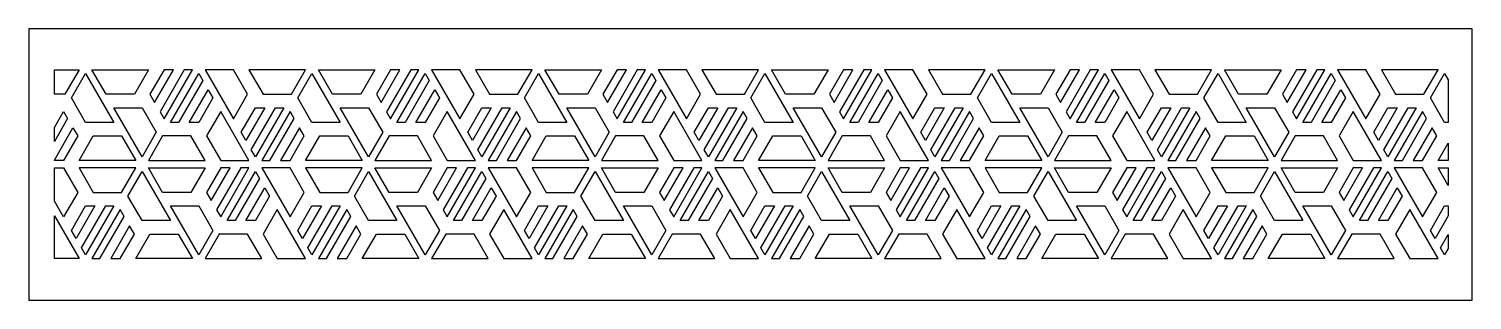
# Model space of a CAD drawing. Header units: millimetres. Extents: x 148 to 1052, y 65 to 235.
import ezdxf

# ---------------------------------------------------------------- set-up
doc = ezdxf.new("R2010")
doc.units = ezdxf.units.MM
doc.layers.get('0').update_dxf_attribs({"linetype": 'CONTINUOUS'})

msp = doc.modelspace()

# ---------------------------------------------------------------- linework, layer by layer
at = {"color": 7}
for points in [[(147.5, 65), (1052.5, 65), (1052.5, 235), (147.5, 235), (147.5, 65)], [(179.007042, 209.390599), (170.130281, 194.015599), (163.5, 194.015599), (163.5, 209.390599), (179.007042, 209.390599)], [(187.007042, 209.390599), (222.514083, 209.390599), (213.637323, 194.015599), (195.883802, 194.015599), (187.007042, 209.390599)], [(238.185444, 209.390599), (232.267604, 209.390599), (223.390843, 194.015599), (226.349764, 188.890599), (238.185444, 209.390599)], [(229.731387, 183.033456), (232.267604, 178.640599), (250.021125, 209.390599), (244.94869, 209.390599), (229.731387, 183.033456)], [(258.021125, 209.390599), (275.774645, 178.640599), (284.651406, 194.015599), (275.774645, 209.390599), (258.021125, 209.390599)], [(321.035208, 209.390599), (285.528166, 209.390599), (294.404927, 194.015599), (312.158447, 194.015599), (321.035208, 209.390599)], [(329.035208, 209.390599), (364.542249, 209.390599), (355.665489, 194.015599), (337.911968, 194.015599), (329.035208, 209.390599)], [(380.21361, 209.390599), (374.29577, 209.390599), (365.41901, 194.015599), (368.37793, 188.890599), (380.21361, 209.390599)], [(371.759553, 183.033456), (374.29577, 178.640599), (392.049291, 209.390599), (386.976856, 209.390599), (371.759553, 183.033456)], [(400.049291, 209.390599), (417.802812, 178.640599), (426.679572, 194.015599), (417.802812, 209.390599), (400.049291, 209.390599)], [(463.063374, 209.390599), (427.556332, 209.390599), (436.433093, 194.015599), (454.186614, 194.015599), (463.063374, 209.390599)], [(471.063374, 209.390599), (506.570416, 209.390599), (497.693655, 194.015599), (479.940134, 194.015599), (471.063374, 209.390599)], [(522.241777, 209.390599), (516.323936, 209.390599), (507.447176, 194.015599), (510.406096, 188.890599), (522.241777, 209.390599)], [(513.787719, 183.033456), (516.323936, 178.640599), (534.077457, 209.390599), (529.005023, 209.390599), (513.787719, 183.033456)], [(542.077457, 209.390599), (559.830978, 178.640599), (568.707738, 194.015599), (559.830978, 209.390599), (542.077457, 209.390599)], [(605.09154, 209.390599), (569.584499, 209.390599), (578.461259, 194.015599), (596.21478, 194.015599), (605.09154, 209.390599)], [(613.09154, 209.390599), (648.598582, 209.390599), (639.721821, 194.015599), (621.968301, 194.015599), (613.09154, 209.390599)], [(664.269943, 209.390599), (658.352103, 209.390599), (649.475342, 194.015599), (652.434262, 188.890599), (664.269943, 209.390599)], [(655.815885, 183.033456), (658.352103, 178.640599), (676.105623, 209.390599), (671.033189, 209.390599), (655.815885, 183.033456)], [(684.105623, 209.390599), (701.859144, 178.640599), (710.735904, 194.015599), (701.859144, 209.390599), (684.105623, 209.390599)], [(747.119706, 209.390599), (711.612665, 209.390599), (720.489425, 194.015599), (738.242946, 194.015599), (747.119706, 209.390599)], [(755.119706, 209.390599), (790.626748, 209.390599), (781.749988, 194.015599), (763.996467, 194.015599), (755.119706, 209.390599)], [(806.298109, 209.390599), (800.380269, 209.390599), (791.503508, 194.015599), (794.462429, 188.890599), (806.298109, 209.390599)], [(797.844052, 183.033456), (800.380269, 178.640599), (818.13379, 209.390599), (813.061355, 209.390599), (797.844052, 183.033456)], [(826.13379, 209.390599), (843.88731, 178.640599), (852.764071, 194.015599), (843.88731, 209.390599), (826.13379, 209.390599)], [(889.147873, 209.390599), (853.640831, 209.390599), (862.517591, 194.015599), (880.271112, 194.015599), (889.147873, 209.390599)], [(897.147873, 209.390599), (932.654914, 209.390599), (923.778154, 194.015599), (906.024633, 194.015599), (897.147873, 209.390599)], [(948.326275, 209.390599), (942.408435, 209.390599), (933.531675, 194.015599), (936.490595, 188.890599), (948.326275, 209.390599)], [(939.872218, 183.033456), (942.408435, 178.640599), (960.161956, 209.390599), (955.089521, 209.390599), (939.872218, 183.033456)], [(968.161956, 209.390599), (985.915477, 178.640599), (994.792237, 194.015599), (985.915477, 209.390599), (968.161956, 209.390599)], [(1031.176039, 209.390599), (995.668997, 209.390599), (1004.545758, 194.015599), (1022.299278, 194.015599), (1031.176039, 209.390599)], [(183.007042, 207.081198), (200.760562, 176.331198), (183.007042, 176.331198), (174.130281, 191.706198), (183.007042, 207.081198)], [(241.340038, 176.331198), (236.267604, 176.331198), (254.021125, 207.081198), (256.557342, 202.688341), (241.340038, 176.331198)], [(325.035208, 207.081198), (342.788729, 176.331198), (325.035208, 176.331198), (316.158447, 191.706198), (325.035208, 207.081198)], [(383.368205, 176.331198), (378.29577, 176.331198), (396.049291, 207.081198), (398.585508, 202.688341), (383.368205, 176.331198)], [(467.063374, 207.081198), (484.816895, 176.331198), (467.063374, 176.331198), (458.186614, 191.706198), (467.063374, 207.081198)], [(525.396371, 176.331198), (520.323936, 176.331198), (538.077457, 207.081198), (540.613674, 202.688341), (525.396371, 176.331198)], [(609.09154, 207.081198), (626.845061, 176.331198), (609.09154, 176.331198), (600.21478, 191.706198), (609.09154, 207.081198)], [(667.424537, 176.331198), (662.352103, 176.331198), (680.105623, 207.081198), (682.641841, 202.688341), (667.424537, 176.331198)], [(751.119706, 207.081198), (768.873227, 176.331198), (751.119706, 176.331198), (742.242946, 191.706198), (751.119706, 207.081198)], [(809.452703, 176.331198), (804.380269, 176.331198), (822.13379, 207.081198), (824.670007, 202.688341), (809.452703, 176.331198)], [(893.147873, 207.081198), (910.901393, 176.331198), (893.147873, 176.331198), (884.271112, 191.706198), (893.147873, 207.081198)], [(951.480869, 176.331198), (946.408435, 176.331198), (964.161956, 207.081198), (966.698173, 202.688341), (951.480869, 176.331198)], [(1037.5, 203.055979), (1037.5, 176.331198), (1035.176039, 176.331198), (1026.299278, 191.706198), (1035.176039, 207.081198), (1037.5, 203.055979)], [(259.938965, 196.831198), (262.897885, 191.706198), (254.021125, 176.331198), (248.103284, 176.331198), (259.938965, 196.831198)], [(401.967131, 196.831198), (404.926051, 191.706198), (396.049291, 176.331198), (390.131451, 176.331198), (401.967131, 196.831198)], [(543.995297, 196.831198), (546.954217, 191.706198), (538.077457, 176.331198), (532.159617, 176.331198), (543.995297, 196.831198)], [(686.023464, 196.831198), (688.982384, 191.706198), (680.105623, 176.331198), (674.187783, 176.331198), (686.023464, 196.831198)], [(828.05163, 196.831198), (831.01055, 191.706198), (822.13379, 176.331198), (816.215949, 176.331198), (828.05163, 196.831198)], [(970.079796, 196.831198), (973.038716, 191.706198), (964.161956, 176.331198), (958.244116, 176.331198), (970.079796, 196.831198)], [(169.253521, 183.259401), (171.789738, 178.866544), (163.5, 164.508296), (163.5, 173.294011), (169.253521, 183.259401)], [(218.514083, 154.818802), (200.760562, 185.568802), (218.514083, 185.568802), (227.390843, 170.193802), (218.514083, 154.818802)], [(285.528166, 152.509401), (267.774645, 183.259401), (258.897885, 167.884401), (267.774645, 152.509401), (285.528166, 152.509401)], [(283.610326, 165.068802), (280.651406, 170.193802), (289.528166, 185.568802), (295.446006, 185.568802), (283.610326, 165.068802)], [(302.209252, 185.568802), (307.281687, 185.568802), (289.528166, 154.818802), (286.991949, 159.211659), (302.209252, 185.568802)], [(313.817904, 178.866544), (311.281687, 183.259401), (293.528166, 152.509401), (298.600601, 152.509401), (313.817904, 178.866544)], [(360.542249, 154.818802), (342.788729, 185.568802), (360.542249, 185.568802), (369.41901, 170.193802), (360.542249, 154.818802)], [(427.556332, 152.509401), (409.802812, 183.259401), (400.926051, 167.884401), (409.802812, 152.509401), (427.556332, 152.509401)], [(425.638492, 165.068802), (422.679572, 170.193802), (431.556332, 185.568802), (437.474173, 185.568802), (425.638492, 165.068802)], [(444.237419, 185.568802), (449.309853, 185.568802), (431.556332, 154.818802), (429.020115, 159.211659), (444.237419, 185.568802)], [(455.84607, 178.866544), (453.309853, 183.259401), (435.556332, 152.509401), (440.628767, 152.509401), (455.84607, 178.866544)], [(502.570416, 154.818802), (484.816895, 185.568802), (502.570416, 185.568802), (511.447176, 170.193802), (502.570416, 154.818802)], [(569.584499, 152.509401), (551.830978, 183.259401), (542.954217, 167.884401), (551.830978, 152.509401), (569.584499, 152.509401)], [(567.666658, 165.068802), (564.707738, 170.193802), (573.584499, 185.568802), (579.502339, 185.568802), (567.666658, 165.068802)], [(586.265585, 185.568802), (591.338019, 185.568802), (573.584499, 154.818802), (571.048281, 159.211659), (586.265585, 185.568802)], [(597.874237, 178.866544), (595.338019, 183.259401), (577.584499, 152.509401), (582.656933, 152.509401), (597.874237, 178.866544)], [(644.598582, 154.818802), (626.845061, 185.568802), (644.598582, 185.568802), (653.475342, 170.193802), (644.598582, 154.818802)], [(711.612665, 152.509401), (693.859144, 183.259401), (684.982384, 167.884401), (693.859144, 152.509401), (711.612665, 152.509401)], [(709.694825, 165.068802), (706.735904, 170.193802), (715.612665, 185.568802), (721.530505, 185.568802), (709.694825, 165.068802)], [(728.293751, 185.568802), (733.366186, 185.568802), (715.612665, 154.818802), (713.076448, 159.211659), (728.293751, 185.568802)], [(739.902403, 178.866544), (737.366186, 183.259401), (719.612665, 152.509401), (724.685099, 152.509401), (739.902403, 178.866544)], [(786.626748, 154.818802), (768.873227, 185.568802), (786.626748, 185.568802), (795.503508, 170.193802), (786.626748, 154.818802)], [(853.640831, 152.509401), (835.88731, 183.259401), (827.01055, 167.884401), (835.88731, 152.509401), (853.640831, 152.509401)], [(851.722991, 165.068802), (848.764071, 170.193802), (857.640831, 185.568802), (863.558671, 185.568802), (851.722991, 165.068802)], [(870.321917, 185.568802), (875.394352, 185.568802), (857.640831, 154.818802), (855.104614, 159.211659), (870.321917, 185.568802)], [(881.930569, 178.866544), (879.394352, 183.259401), (861.640831, 152.509401), (866.713266, 152.509401), (881.930569, 178.866544)], [(928.654914, 154.818802), (910.901393, 185.568802), (928.654914, 185.568802), (937.531675, 170.193802), (928.654914, 154.818802)], [(995.668997, 152.509401), (977.915477, 183.259401), (969.038716, 167.884401), (977.915477, 152.509401), (995.668997, 152.509401)], [(993.751157, 165.068802), (990.792237, 170.193802), (999.668997, 185.568802), (1005.586838, 185.568802), (993.751157, 165.068802)], [(1012.350084, 185.568802), (1017.422518, 185.568802), (999.668997, 154.818802), (997.13278, 159.211659), (1012.350084, 185.568802)], [(1023.958735, 178.866544), (1021.422518, 183.259401), (1003.668997, 152.509401), (1008.741432, 152.509401), (1023.958735, 178.866544)], [(175.171361, 173.009401), (178.130281, 167.884401), (169.253521, 152.509401), (163.5, 152.509401), (163.5, 152.794011), (175.171361, 173.009401)], [(305.363847, 152.509401), (311.281687, 152.509401), (320.158447, 167.884401), (317.199527, 173.009401), (305.363847, 152.509401)], [(447.392013, 152.509401), (453.309853, 152.509401), (462.186614, 167.884401), (459.227693, 173.009401), (447.392013, 152.509401)], [(589.420179, 152.509401), (595.338019, 152.509401), (604.21478, 167.884401), (601.25586, 173.009401), (589.420179, 152.509401)], [(731.448345, 152.509401), (737.366186, 152.509401), (746.242946, 167.884401), (743.284026, 173.009401), (731.448345, 152.509401)], [(873.476512, 152.509401), (879.394352, 152.509401), (888.271112, 167.884401), (885.312192, 173.009401), (873.476512, 152.509401)], [(1015.504678, 152.509401), (1021.422518, 152.509401), (1030.299278, 167.884401), (1027.340358, 173.009401), (1015.504678, 152.509401)], [(214.514083, 152.509401), (179.007042, 152.509401), (187.883802, 167.884401), (205.637323, 167.884401), (214.514083, 152.509401)], [(222.514083, 152.509401), (258.021125, 152.509401), (249.144364, 167.884401), (231.390843, 167.884401), (222.514083, 152.509401)], [(356.542249, 152.509401), (321.035208, 152.509401), (329.911968, 167.884401), (347.665489, 167.884401), (356.542249, 152.509401)], [(364.542249, 152.509401), (400.049291, 152.509401), (391.17253, 167.884401), (373.41901, 167.884401), (364.542249, 152.509401)], [(498.570416, 152.509401), (463.063374, 152.509401), (471.940134, 167.884401), (489.693655, 167.884401), (498.570416, 152.509401)], [(506.570416, 152.509401), (542.077457, 152.509401), (533.200697, 167.884401), (515.447176, 167.884401), (506.570416, 152.509401)], [(640.598582, 152.509401), (605.09154, 152.509401), (613.968301, 167.884401), (631.721821, 167.884401), (640.598582, 152.509401)], [(648.598582, 152.509401), (684.105623, 152.509401), (675.228863, 167.884401), (657.475342, 167.884401), (648.598582, 152.509401)], [(782.626748, 152.509401), (747.119706, 152.509401), (755.996467, 167.884401), (773.749988, 167.884401), (782.626748, 152.509401)], [(790.626748, 152.509401), (826.13379, 152.509401), (817.257029, 167.884401), (799.503508, 167.884401), (790.626748, 152.509401)], [(924.654914, 152.509401), (889.147873, 152.509401), (898.024633, 167.884401), (915.778154, 167.884401), (924.654914, 152.509401)], [(932.654914, 152.509401), (968.161956, 152.509401), (959.285195, 167.884401), (941.531675, 167.884401), (932.654914, 152.509401)], [(1031.176039, 152.509401), (1037.5, 163.462823), (1037.5, 152.509401), (1031.176039, 152.509401)], [(169.253521, 147.890599), (178.130281, 132.515599), (169.253521, 117.140599), (163.5, 127.105989), (163.5, 147.890599), (169.253521, 147.890599)], [(214.514083, 147.890599), (179.007042, 147.890599), (187.883802, 132.515599), (205.637323, 132.515599), (214.514083, 147.890599)], [(218.514083, 145.581198), (236.267604, 114.831198), (218.514083, 114.831198), (209.637323, 130.206198), (218.514083, 145.581198)], [(222.514083, 147.890599), (258.021125, 147.890599), (249.144364, 132.515599), (231.390843, 132.515599), (222.514083, 147.890599)], [(273.692486, 147.890599), (267.774645, 147.890599), (258.897885, 132.515599), (261.856805, 127.390599), (273.692486, 147.890599)], [(265.238428, 121.533456), (267.774645, 117.140599), (285.528166, 147.890599), (280.455732, 147.890599), (265.238428, 121.533456)], [(276.84708, 114.831198), (271.774645, 114.831198), (289.528166, 145.581198), (292.064383, 141.188341), (276.84708, 114.831198)], [(293.528166, 147.890599), (311.281687, 117.140599), (320.158447, 132.515599), (311.281687, 147.890599), (293.528166, 147.890599)], [(356.542249, 147.890599), (321.035208, 147.890599), (329.911968, 132.515599), (347.665489, 132.515599), (356.542249, 147.890599)], [(360.542249, 145.581198), (378.29577, 114.831198), (360.542249, 114.831198), (351.665489, 130.206198), (360.542249, 145.581198)], [(364.542249, 147.890599), (400.049291, 147.890599), (391.17253, 132.515599), (373.41901, 132.515599), (364.542249, 147.890599)], [(415.720652, 147.890599), (409.802812, 147.890599), (400.926051, 132.515599), (403.884971, 127.390599), (415.720652, 147.890599)], [(407.266594, 121.533456), (409.802812, 117.140599), (427.556332, 147.890599), (422.483898, 147.890599), (407.266594, 121.533456)], [(418.875246, 114.831198), (413.802812, 114.831198), (431.556332, 145.581198), (434.09255, 141.188341), (418.875246, 114.831198)], [(435.556332, 147.890599), (453.309853, 117.140599), (462.186614, 132.515599), (453.309853, 147.890599), (435.556332, 147.890599)], [(498.570416, 147.890599), (463.063374, 147.890599), (471.940134, 132.515599), (489.693655, 132.515599), (498.570416, 147.890599)], [(502.570416, 145.581198), (520.323936, 114.831198), (502.570416, 114.831198), (493.693655, 130.206198), (502.570416, 145.581198)], [(506.570416, 147.890599), (542.077457, 147.890599), (533.200697, 132.515599), (515.447176, 132.515599), (506.570416, 147.890599)], [(557.748818, 147.890599), (551.830978, 147.890599), (542.954217, 132.515599), (545.913138, 127.390599), (557.748818, 147.890599)], [(549.294761, 121.533456), (551.830978, 117.140599), (569.584499, 147.890599), (564.512064, 147.890599), (549.294761, 121.533456)], [(560.903412, 114.831198), (555.830978, 114.831198), (573.584499, 145.581198), (576.120716, 141.188341), (560.903412, 114.831198)], [(577.584499, 147.890599), (595.338019, 117.140599), (604.21478, 132.515599), (595.338019, 147.890599), (577.584499, 147.890599)], [(640.598582, 147.890599), (605.09154, 147.890599), (613.968301, 132.515599), (631.721821, 132.515599), (640.598582, 147.890599)], [(644.598582, 145.581198), (662.352103, 114.831198), (644.598582, 114.831198), (635.721821, 130.206198), (644.598582, 145.581198)], [(648.598582, 147.890599), (684.105623, 147.890599), (675.228863, 132.515599), (657.475342, 132.515599), (648.598582, 147.890599)], [(699.776984, 147.890599), (693.859144, 147.890599), (684.982384, 132.515599), (687.941304, 127.390599), (699.776984, 147.890599)], [(691.322927, 121.533456), (693.859144, 117.140599), (711.612665, 147.890599), (706.54023, 147.890599), (691.322927, 121.533456)], [(702.931579, 114.831198), (697.859144, 114.831198), (715.612665, 145.581198), (718.148882, 141.188341), (702.931579, 114.831198)], [(719.612665, 147.890599), (737.366186, 117.140599), (746.242946, 132.515599), (737.366186, 147.890599), (719.612665, 147.890599)], [(782.626748, 147.890599), (747.119706, 147.890599), (755.996467, 132.515599), (773.749988, 132.515599), (782.626748, 147.890599)], [(786.626748, 145.581198), (804.380269, 114.831198), (786.626748, 114.831198), (777.749988, 130.206198), (786.626748, 145.581198)], [(790.626748, 147.890599), (826.13379, 147.890599), (817.257029, 132.515599), (799.503508, 132.515599), (790.626748, 147.890599)], [(841.805151, 147.890599), (835.88731, 147.890599), (827.01055, 132.515599), (829.96947, 127.390599), (841.805151, 147.890599)], [(833.351093, 121.533456), (835.88731, 117.140599), (853.640831, 147.890599), (848.568397, 147.890599), (833.351093, 121.533456)], [(844.959745, 114.831198), (839.88731, 114.831198), (857.640831, 145.581198), (860.177048, 141.188341), (844.959745, 114.831198)], [(861.640831, 147.890599), (879.394352, 117.140599), (888.271112, 132.515599), (879.394352, 147.890599), (861.640831, 147.890599)], [(924.654914, 147.890599), (889.147873, 147.890599), (898.024633, 132.515599), (915.778154, 132.515599), (924.654914, 147.890599)], [(928.654914, 145.581198), (946.408435, 114.831198), (928.654914, 114.831198), (919.778154, 130.206198), (928.654914, 145.581198)], [(932.654914, 147.890599), (968.161956, 147.890599), (959.285195, 132.515599), (941.531675, 132.515599), (932.654914, 147.890599)], [(983.833317, 147.890599), (977.915477, 147.890599), (969.038716, 132.515599), (971.997636, 127.390599), (983.833317, 147.890599)], [(975.379259, 121.533456), (977.915477, 117.140599), (995.668997, 147.890599), (990.596563, 147.890599), (975.379259, 121.533456)], [(986.987911, 114.831198), (981.915477, 114.831198), (999.668997, 145.581198), (1002.205215, 141.188341), (986.987911, 114.831198)], [(1003.668997, 147.890599), (1021.422518, 117.140599), (1030.299278, 132.515599), (1021.422518, 147.890599), (1003.668997, 147.890599)], [(1031.176039, 147.890599), (1037.5, 147.890599), (1037.5, 136.937177), (1031.176039, 147.890599)], [(295.446006, 135.331198), (298.404927, 130.206198), (289.528166, 114.831198), (283.610326, 114.831198), (295.446006, 135.331198)], [(437.474173, 135.331198), (440.433093, 130.206198), (431.556332, 114.831198), (425.638492, 114.831198), (437.474173, 135.331198)], [(579.502339, 135.331198), (582.461259, 130.206198), (573.584499, 114.831198), (567.666658, 114.831198), (579.502339, 135.331198)], [(721.530505, 135.331198), (724.489425, 130.206198), (715.612665, 114.831198), (709.694825, 114.831198), (721.530505, 135.331198)], [(863.558671, 135.331198), (866.517591, 130.206198), (857.640831, 114.831198), (851.722991, 114.831198), (863.558671, 135.331198)], [(1005.586838, 135.331198), (1008.545758, 130.206198), (999.668997, 114.831198), (993.751157, 114.831198), (1005.586838, 135.331198)], [(179.007042, 91.009401), (163.5, 91.009401), (163.5, 117.868385), (179.007042, 91.009401)], [(177.089201, 103.568802), (174.130281, 108.693802), (183.007042, 124.068802), (188.924882, 124.068802), (177.089201, 103.568802)], [(195.688128, 124.068802), (200.760562, 124.068802), (183.007042, 93.318802), (180.470824, 97.711659), (195.688128, 124.068802)], [(207.29678, 117.366544), (204.760562, 121.759401), (187.007042, 91.009401), (192.079476, 91.009401), (207.29678, 117.366544)], [(254.021125, 93.318802), (236.267604, 124.068802), (254.021125, 124.068802), (262.897885, 108.693802), (254.021125, 93.318802)], [(321.035208, 91.009401), (303.281687, 121.759401), (294.404927, 106.384401), (303.281687, 91.009401), (321.035208, 91.009401)], [(319.117368, 103.568802), (316.158447, 108.693802), (325.035208, 124.068802), (330.953048, 124.068802), (319.117368, 103.568802)], [(337.716294, 124.068802), (342.788729, 124.068802), (325.035208, 93.318802), (322.498991, 97.711659), (337.716294, 124.068802)], [(349.324946, 117.366544), (346.788729, 121.759401), (329.035208, 91.009401), (334.107642, 91.009401), (349.324946, 117.366544)], [(396.049291, 93.318802), (378.29577, 124.068802), (396.049291, 124.068802), (404.926051, 108.693802), (396.049291, 93.318802)], [(463.063374, 91.009401), (445.309853, 121.759401), (436.433093, 106.384401), (445.309853, 91.009401), (463.063374, 91.009401)], [(461.145534, 103.568802), (458.186614, 108.693802), (467.063374, 124.068802), (472.981214, 124.068802), (461.145534, 103.568802)], [(479.74446, 124.068802), (484.816895, 124.068802), (467.063374, 93.318802), (464.527157, 97.711659), (479.74446, 124.068802)], [(491.353112, 117.366544), (488.816895, 121.759401), (471.063374, 91.009401), (476.135809, 91.009401), (491.353112, 117.366544)], [(538.077457, 93.318802), (520.323936, 124.068802), (538.077457, 124.068802), (546.954217, 108.693802), (538.077457, 93.318802)], [(605.09154, 91.009401), (587.338019, 121.759401), (578.461259, 106.384401), (587.338019, 91.009401), (605.09154, 91.009401)], [(603.1737, 103.568802), (600.21478, 108.693802), (609.09154, 124.068802), (615.00938, 124.068802), (603.1737, 103.568802)], [(621.772626, 124.068802), (626.845061, 124.068802), (609.09154, 93.318802), (606.555323, 97.711659), (621.772626, 124.068802)], [(633.381278, 117.366544), (630.845061, 121.759401), (613.09154, 91.009401), (618.163975, 91.009401), (633.381278, 117.366544)], [(680.105623, 93.318802), (662.352103, 124.068802), (680.105623, 124.068802), (688.982384, 108.693802), (680.105623, 93.318802)], [(747.119706, 91.009401), (729.366186, 121.759401), (720.489425, 106.384401), (729.366186, 91.009401), (747.119706, 91.009401)], [(745.201866, 103.568802), (742.242946, 108.693802), (751.119706, 124.068802), (757.037547, 124.068802), (745.201866, 103.568802)], [(763.800793, 124.068802), (768.873227, 124.068802), (751.119706, 93.318802), (748.583489, 97.711659), (763.800793, 124.068802)], [(775.409444, 117.366544), (772.873227, 121.759401), (755.119706, 91.009401), (760.192141, 91.009401), (775.409444, 117.366544)], [(822.13379, 93.318802), (804.380269, 124.068802), (822.13379, 124.068802), (831.01055, 108.693802), (822.13379, 93.318802)], [(889.147873, 91.009401), (871.394352, 121.759401), (862.517591, 106.384401), (871.394352, 91.009401), (889.147873, 91.009401)], [(887.230032, 103.568802), (884.271112, 108.693802), (893.147873, 124.068802), (899.065713, 124.068802), (887.230032, 103.568802)], [(905.828959, 124.068802), (910.901393, 124.068802), (893.147873, 93.318802), (890.611655, 97.711659), (905.828959, 124.068802)], [(917.437611, 117.366544), (914.901393, 121.759401), (897.147873, 91.009401), (902.220307, 91.009401), (917.437611, 117.366544)], [(964.161956, 93.318802), (946.408435, 124.068802), (964.161956, 124.068802), (973.038716, 108.693802), (964.161956, 93.318802)], [(1031.176039, 91.009401), (1013.422518, 121.759401), (1004.545758, 106.384401), (1013.422518, 91.009401), (1031.176039, 91.009401)], [(1026.299278, 108.693802), (1035.176039, 124.068802), (1037.5, 124.068802), (1037.5, 117.844021), (1029.258199, 103.568802), (1026.299278, 108.693802)], [(198.842722, 91.009401), (204.760562, 91.009401), (213.637323, 106.384401), (210.678403, 111.509401), (198.842722, 91.009401)], [(340.870888, 91.009401), (346.788729, 91.009401), (355.665489, 106.384401), (352.706569, 111.509401), (340.870888, 91.009401)], [(482.899055, 91.009401), (488.816895, 91.009401), (497.693655, 106.384401), (494.734735, 111.509401), (482.899055, 91.009401)], [(624.927221, 91.009401), (630.845061, 91.009401), (639.721821, 106.384401), (636.762901, 111.509401), (624.927221, 91.009401)], [(766.955387, 91.009401), (772.873227, 91.009401), (781.749988, 106.384401), (778.791067, 111.509401), (766.955387, 91.009401)], [(908.983553, 91.009401), (914.901393, 91.009401), (923.778154, 106.384401), (920.819234, 111.509401), (908.983553, 91.009401)], [(250.021125, 91.009401), (214.514083, 91.009401), (223.390843, 106.384401), (241.144364, 106.384401), (250.021125, 91.009401)], [(258.021125, 91.009401), (293.528166, 91.009401), (284.651406, 106.384401), (266.897885, 106.384401), (258.021125, 91.009401)], [(392.049291, 91.009401), (356.542249, 91.009401), (365.41901, 106.384401), (383.17253, 106.384401), (392.049291, 91.009401)], [(400.049291, 91.009401), (435.556332, 91.009401), (426.679572, 106.384401), (408.926051, 106.384401), (400.049291, 91.009401)], [(534.077457, 91.009401), (498.570416, 91.009401), (507.447176, 106.384401), (525.200697, 106.384401), (534.077457, 91.009401)], [(542.077457, 91.009401), (577.584499, 91.009401), (568.707738, 106.384401), (550.954217, 106.384401), (542.077457, 91.009401)], [(676.105623, 91.009401), (640.598582, 91.009401), (649.475342, 106.384401), (667.228863, 106.384401), (676.105623, 91.009401)], [(684.105623, 91.009401), (719.612665, 91.009401), (710.735904, 106.384401), (692.982384, 106.384401), (684.105623, 91.009401)], [(818.13379, 91.009401), (782.626748, 91.009401), (791.503508, 106.384401), (809.257029, 106.384401), (818.13379, 91.009401)], [(826.13379, 91.009401), (861.640831, 91.009401), (852.764071, 106.384401), (835.01055, 106.384401), (826.13379, 91.009401)], [(960.161956, 91.009401), (924.654914, 91.009401), (933.531675, 106.384401), (951.285195, 106.384401), (960.161956, 91.009401)], [(968.161956, 91.009401), (1003.668997, 91.009401), (994.792237, 106.384401), (977.038716, 106.384401), (968.161956, 91.009401)], [(1035.176039, 93.318802), (1032.639822, 97.711659), (1037.5, 106.129735), (1037.5, 97.344021), (1035.176039, 93.318802)]]:
    msp.add_lwpolyline(points, close=True, dxfattribs=at)

doc.saveas('drawing.dxf')
